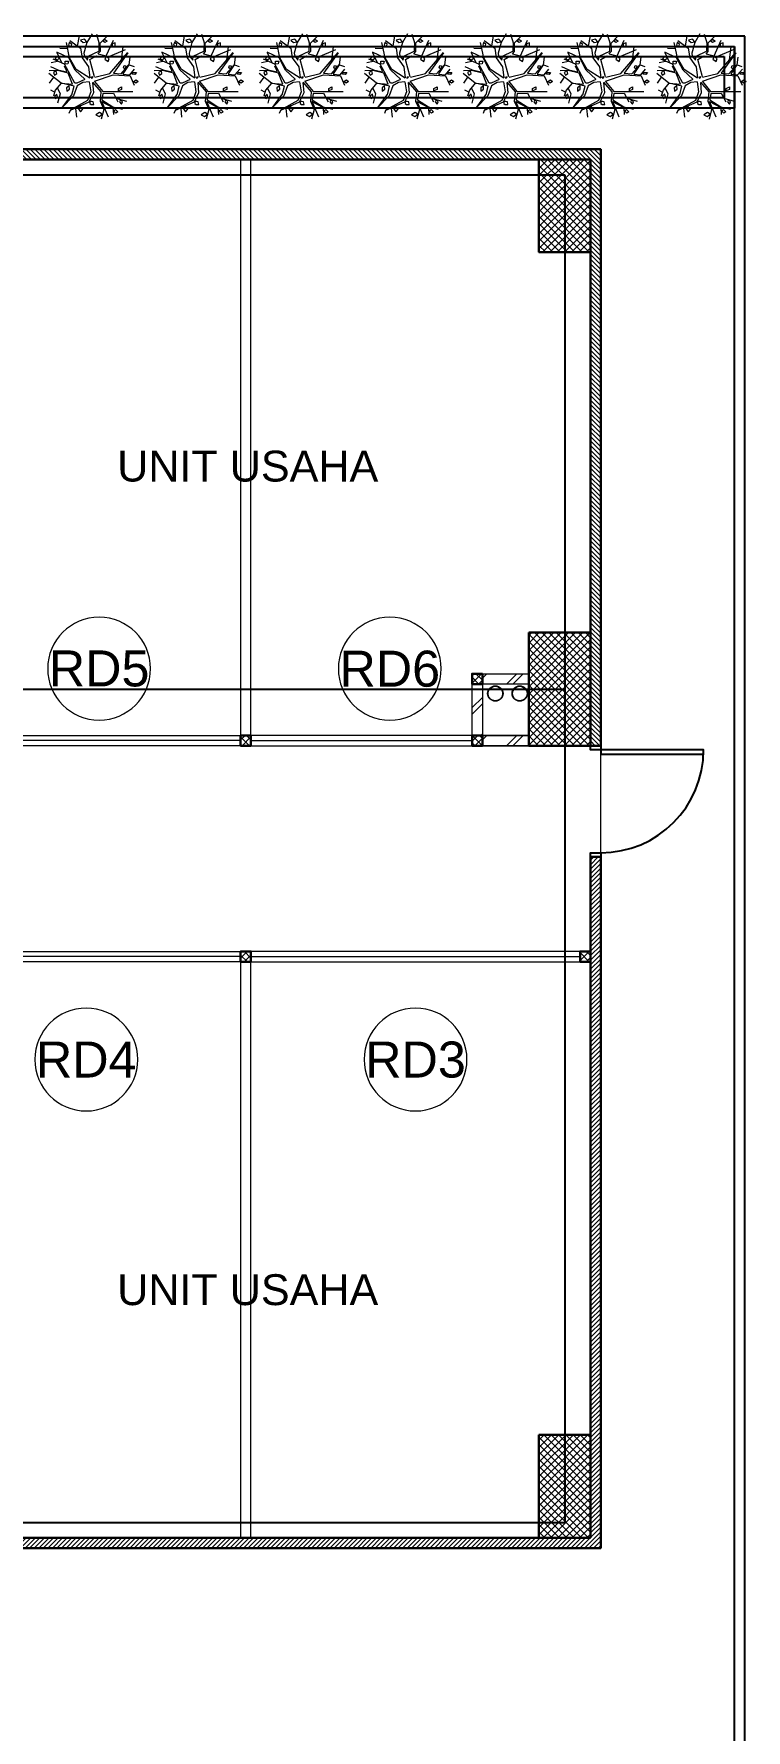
# Model space of a CAD drawing. Header units: millimetres. Extents: x -108 to 357, y -17 to 192.
# Drawn here: x 190.42 to 197.34, y 41.38 to 57.87 of the extents above; entities that cross this region are included whole.
import ezdxf
from ezdxf.enums import TextEntityAlignment as Align

# ---------------------------------------------------------------- set-up
doc = ezdxf.new("R2010")
doc.units = ezdxf.units.MM
for name, color, linetype, lineweight in [('ars', 11, 'Continuous', 0), ('KOL', 1, 'Continuous', 30), ('KOLOM', 4, 'Continuous', 9), ('lan', 7, 'Continuous', 15), ('NOT', 7, 'Continuous', 20), ('POHON', 62, 'Continuous', 5), ('tem', 5, 'Continuous', 20)]:
    doc.layers.add(name, color=color, linetype=linetype, lineweight=lineweight)
doc.layers.add('as', color=1, linetype='Continuous', plot=False)
doc.layers.add('Kusen', color=30, linetype='Continuous')
doc.styles.add('ATTR', font='romans.shx', dxfattribs={"width": 0.8, "height": 0.56})
doc.styles.add('S', font='simplex', dxfattribs={"width": 0.75})
doc.styles.get("Standard").update_dxf_attribs({"font": 'arial.ttf'})
pattern_1 = [(45, (0, -5), (-0.03535534, 0.03535534), []), (135, (0, -5), (-0.03535534, -0.03535534), [])]

# ---------------------------------------------------------------- blocks, each defined once
blk = doc.blocks.new('NAV')
blk.add_circle((0, -0.4), 0.4)
at = {"style": 'S', "width": 0.75, "flags": 4}
blk.add_attdef('AV', text='', height=0.3, dxfattribs=at).set_placement((0, -0.4), align=Align.MIDDLE)
blk = doc.blocks.new('K 10.10')
at = {"layer": 'ars'}
h = blk.add_hatch(dxfattribs=at)
h.set_pattern_fill('_USER', color=256, scale=0.05, angle=45, double=1, pattern_type=0)
h.set_pattern_definition([(45, (0, 0), (-0.035355339, 0.035355339), []), (135, (0, 0), (-0.035355339, -0.035355339), [])])
h.paths.add_polyline_path([(1560.538, 1380.407), (1560.638, 1380.407), (1560.638, 1380.507), (1560.538, 1380.507)])
at = {"layer": 'KOL'}
blk.add_lwpolyline([(1560.538, 1380.407), (1560.638, 1380.407), (1560.638, 1380.507), (1560.538, 1380.507)], close=True, dxfattribs=at)
blk = doc.blocks.new('k1')
at = {"layer": 'ars'}
h = blk.add_hatch(dxfattribs=at)
h.set_pattern_fill('_USER', color=256, scale=0.05, angle=45, double=1, pattern_type=0)
h.set_pattern_definition(pattern_1)
h.paths.add_polyline_path([(-0.3, -0.55), (0.3, -0.55), (0.3, 0.55), (-0.3, 0.55)])
at = {"layer": 'KOL'}
blk.add_lwpolyline([(-0.3, -0.55), (0.3, -0.55), (0.3, 0.55), (-0.3, 0.55)], close=True, dxfattribs=at)
blk = doc.blocks.new('k3')
at = {"layer": 'ars'}
h = blk.add_hatch(dxfattribs=at)
h.set_pattern_fill('_USER', color=256, scale=0.05, angle=45, double=1, pattern_type=0)
h.set_pattern_definition([(45, (0, -5.05), (-0.03535534, 0.03535534), []), (135, (0, -5.05), (-0.03535534, -0.03535534), [])])
h.paths.add_polyline_path([(-0.25, -0.45), (0.25, -0.45), (0.25, 0.45), (-0.25, 0.45)])
at = {"layer": 'KOL'}
blk.add_lwpolyline([(-0.25, -0.45), (0.25, -0.45), (0.25, 0.45), (-0.25, 0.45)], close=True, dxfattribs=at)
blk = doc.blocks.new('k2')
at = {"layer": 'ars'}
h = blk.add_hatch(dxfattribs=at)
h.set_pattern_fill('_USER', color=256, scale=0.05, angle=45, double=1, pattern_type=0)
h.set_pattern_definition(pattern_1)
h.paths.add_polyline_path([(-0.25, -0.5), (0.25, -0.5), (0.25, 0.5), (-0.25, 0.5)])
at = {"layer": 'KOL'}
blk.add_lwpolyline([(-0.25, -0.5), (0.25, -0.5), (0.25, 0.5), (-0.25, 0.5)], close=True, dxfattribs=at)
blk = doc.blocks.new('bola-3')
at = {"layer": 'POHON'}
for p, q in [((-1.212, 1.009), (-1.377, 1.803)), ((-1.198, 1.908), (-0.648, 1.503)), ((-0.799, 1.609), (-0.703, 2.138)), ((-0.318, 1.803), (-0.469, 1.238)), ((-0.045, 2.245), (-0.318, 1.803)), ((0.177, 2.226), (0.328, 1.732)), ((0.315, 1.344), (0.328, 1.767)), ((0.356, 1.785), (0.37, 1.327)), ((0.387, 1.789), (0.731, 2.125)), ((0.686, 1.115), (1.057, 1.926)), ((-1.473, 0.674), (-2.065, 0.939)), ((-1.253, 1.009), (-1.872, 1.291)), ((-1.872, 1.274), (-1.625, 0.762)), ((-1.308, 1.468), (-1.721, 1.485)), ((-0.923, 0.357), (-1.253, 1.009)), ((-0.868, 0.392), (-1.212, 1.009)), ((-0.648, 1.503), (-0.566, 1.009)), ((-0.566, 1.009), (-0.236, 0.533)), ((-0.469, 1.238), (-0.442, 1.097)), ((-0.442, 1.097), (-0.277, 0.886)), ((-0.277, 0.886), (-0.249, 1.097)), ((-0.249, 1.097), (0.301, 1.344)), ((-0.153, 0.921), (0.177, 1.115)), ((0.081, 0.022), (-0.153, 0.921)), ((0.177, 1.115), (0.755, 1.044)), ((0.37, 1.327), (0.26, 1.203)), ((0.273, 1.203), (0.686, 1.115)), ((0.755, 1.044), (1.69, 1.432)), ((0.879, 0.198), (1.814, 1.274)), ((1.814, 1.256), (1.057, 0.216)), ((1.553, 1.591), (1.47, 0.886)), ((1.883, 0.639), (1.938, 1.044)), ((-1.652, -0.313), (-2.285, 0.198)), ((-1.845, 0.339), (-2.271, 0.322)), ((-2.051, 0.004), (-2.271, -0.313)), ((-2.202, 0.551), (-1.817, 0.374)), ((-1.831, 0.815), (-2.161, 0.745)), ((-1.281, 0.216), (-1.845, 0.339)), ((-1.817, 0.374), (-1.35, 0.286)), ((-0.937, -0.313), (-1.473, 0.674)), ((-1.363, 0.339), (-1.473, 0.568)), ((-1.35, 0.286), (-1.363, 0.339)), ((-1.061, -0.366), (-1.281, 0.216)), ((-0.414, -0.102), (-0.923, 0.357)), ((-0.167, -0.049), (-0.868, 0.392)), ((-0.236, 0.533), (-0.167, -0.031)), ((0.081, -0.207), (1.044, 0.128)), ((0.095, 0.004), (0.879, 0.198)), ((1.044, 0.128), (1.924, 0.075)), ((1.057, 0.216), (1.456, 0.18)), ((1.456, 0.18), (1.869, 0.639)), ((1.869, 0.639), (1.553, 0.18)), ((1.553, 0.163), (1.91, 0.128)), ((1.883, 0.639), (2.13, 0.551)), ((1.91, 0.128), (2.158, 0.41)), ((1.924, 0.075), (2.144, -0.419)), ((-1.996, -0.772), (-2.189, -0.666)), ((-1.955, -0.666), (-2.051, -0.983)), ((-1.652, -0.313), (-1.955, -0.666)), ((-1.845, -0.56), (-1.707, -0.86)), ((-1.707, -0.86), (-1.831, -1.354)), ((-0.978, -0.472), (-1.652, -0.313)), ((-1.639, -0.313), (-1.061, -0.366)), ((-1.088, -0.913), (-0.978, -0.472)), ((-0.813, -0.454), (-1.006, -0.966)), ((-0.827, -0.313), (-0.937, -0.313)), ((-0.414, -0.119), (-0.827, -0.313)), ((-0.524, -0.278), (-0.813, -0.454)), ((-0.194, -0.243), (-0.524, -0.278)), ((-0.112, -0.754), (-0.277, -1.213)), ((0.026, -0.807), (-0.208, -1.301)), ((-0.194, -0.243), (-0.112, -0.754)), ((-0.015, -0.26), (0.411, -0.754)), ((-0.015, -0.278), (0.026, -0.807)), ((0.081, -0.225), (0.507, -0.736)), ((0.411, -0.754), (0.37, -1.248)), ((0.521, -0.842), (0.466, -1.177)), ((0.507, -0.736), (2.075, -0.736)), ((0.521, -0.842), (1.057, -0.825)), ((1.057, -0.825), (1.291, -1.283)), ((-1.625, -1.618), (-1.102, -0.913)), ((-1.006, -0.966), (-1.625, -1.6)), ((-1.185, -1.724), (-1.253, -1.883)), ((-0.277, -1.213), (-1.185, -1.706)), ((-0.208, -1.301), (-1.185, -1.724)), ((-0.896, -1.618), (-0.854, -2.077)), ((0.37, -1.248), (0.562, -1.671)), ((0.562, -1.671), (0.425, -2.182)), ((0.438, -1.248), (0.782, -2.059)), ((0.452, -1.265), (1.03, -1.565)), ((0.466, -1.177), (1.03, -1.53)), ((1.03, -1.53), (1.539, -1.653)), ((1.03, -1.565), (1.057, -1.936)), ((1.195, -1.089), (1.731, -1.248))]:
    blk.add_line(p, q, dxfattribs=at)
for points in [[(-1.226, 1.803), (-1.267, 1.662), (-1.143, 1.573), (-1.102, 1.715)], [(-0.435, 1.966), (-0.641, 1.913), (-0.504, 1.807), (-0.311, 1.842)], [(0.49, 1.882), (0.641, 1.953), (0.738, 1.864), (0.614, 1.794)], [(1.155, 1.778), (1.001, 1.734), (1.001, 1.602), (1.155, 1.624)], [(-1.735, 1.009), (-1.886, 1.062), (-1.982, 0.956), (-1.845, 0.903)], [(0.691, 1.051), (0.622, 0.941), (0.794, 0.809), (0.846, 0.963)], [(-1.9, 0.322), (-2.051, 0.251), (-1.996, 0.11), (-1.872, 0.198)], [(-1.441, 0.676), (-1.441, 0.831), (-1.269, 0.831), (-1.303, 0.698)], [(-0.002, 0.022), (-0.07, 0.004), (-0.084, -0.049), (-0.029, -0.031)], [(1.671, 0.412), (1.585, 0.478), (1.62, 0.61), (1.706, 0.588)], [(2.034, 0.163), (2.075, 0.251), (2.254, 0.251), (2.171, 0.145)], [(-1.872, -0.878), (-1.982, -0.983), (-1.941, -1.107), (-1.831, -1.036)], [(-1.236, -0.454), (-1.374, -0.543), (-1.36, -0.719), (-1.222, -0.613)], [(1.319, -0.706), (1.319, -0.582), (1.484, -0.494), (1.484, -0.635)], [(2.099, -0.225), (2.237, -0.137), (2.347, -0.225), (2.223, -0.313)], [(-0.667, -1.528), (-0.753, -1.638), (-0.65, -1.792), (-0.53, -1.66)], [(-0.167, -1.261), (-0.167, -1.367), (-0.098, -1.42), (0.04, -1.42), (0.012, -1.279), (-0.07, -1.261)], [(1.069, -1.748), (1.173, -1.682), (1.293, -1.792), (1.19, -1.858)], [(1.43, -1.175), (1.379, -1.285), (1.482, -1.396), (1.534, -1.285)], [(0.485, -1.924), (0.347, -1.836), (0.158, -1.947), (0.33, -2.035)]]:
    blk.add_lwpolyline(points, close=True, dxfattribs=at)
at = {"layer": 'POHON', "style": 'ATTR', "width": 0.8, "flags": 9}
blk.add_attdef('ESTCODE', (-0.07, 0.004), '', height=0.00000926, dxfattribs=at)
blk = doc.blocks.new('A-2')
at = {"layer": 'ars'}
h = blk.add_hatch(dxfattribs=at)
h.set_pattern_fill('ANSI31', color=256, scale=0.25, angle=180, style=0)
h.set_pattern_definition([(315, (37.91715, 51.56774), (-0.02209709, -0.02209709), [])])
h.paths.add_polyline_path([(31.467, 57.368), (37.817, 57.368), (37.917, 57.368), (37.917, 51.568), (37.817, 51.568), (37.817, 57.268), (31.467, 57.268)])
h = blk.add_hatch(dxfattribs=at)
h.set_pattern_fill('TEMBOK', color=256, scale=0.25)
h.set_pattern_definition([(45, (2.94994, -6.0569), (-0.1767767, 0.1767767), []), (45, (3.01244, -6.0569), (-0.1767767, 0.1767767), [])])
h.paths.add_polyline_path([(36.767, 51.668), (36.667, 51.668), (36.667, 52.168), (36.767, 52.168)])
h = blk.add_hatch(dxfattribs=at)
h.set_pattern_fill('TEMBOK', color=256, scale=0.25)
h.set_pattern_definition([(45, (4.67994, -1.9569), (-0.1767767, 0.1767767), []), (45, (4.74244, -1.9569), (-0.1767767, 0.1767767), [])])
h.paths.add_polyline_path([(36.767, 52.168), (37.217, 52.168), (37.217, 52.268), (36.767, 52.268)])
h = blk.add_hatch(dxfattribs=at)
h.set_pattern_fill('TEMBOK', color=256, scale=0.25)
h.set_pattern_definition([(45, (4.67994, -2.5569), (-0.1767767, 0.1767767), []), (45, (4.74244, -2.5569), (-0.1767767, 0.1767767), [])])
h.paths.add_polyline_path([(36.767, 51.568), (37.217, 51.568), (37.217, 51.668), (36.767, 51.668)])
h = blk.add_hatch(dxfattribs=at)
h.set_pattern_fill('ANSI31', color=256, scale=0.25, angle=180, style=0)
h.set_pattern_definition([(45, (37.91715, 49.56774), (-0.022097087, 0.022097087), [])])
h.paths.add_polyline_path([(6.717, 43.768), (37.817, 43.768), (37.917, 43.768), (37.917, 50.488), (37.817, 50.488), (37.817, 43.868), (6.717, 43.868)])
for p, q in [((39.317, 58.468), (31.542, 58.468)), ((39.317, 41.168), (39.317, 58.468)), ((31.542, 58.368), (39.217, 58.368)), ((31.642, 58.268), (39.117, 58.268)), ((39.117, 58.268), (39.117, 57.868)), ((39.217, 58.368), (39.217, 57.768)), ((39.217, 41.868), (39.217, 58.368)), ((39.217, 57.768), (31.542, 57.768)), ((39.117, 57.868), (31.642, 57.868))]:
    blk.add_line(p, q)
for centre, radius in [((36.893, 52.076), 0.075), ((36.893, 52.076), 0.071), ((37.13, 52.076), 0.075), ((37.13, 52.076), 0.071)]:
    blk.add_circle(centre, radius, dxfattribs=at)
at = {"layer": 'as'}
for p, q in [((-36.833, 57.118), (37.567, 57.118)), ((37.567, 57.118), (37.567, 44.018)), ((-36.833, 52.118), (37.567, 52.118)), ((-36.833, 44.018), (37.567, 44.018))]:
    blk.add_line(p, q, dxfattribs=at)
at = {"layer": 'KOL'}
for points in [[(31.467, 57.368), (37.817, 57.368), (37.917, 57.368), (37.917, 51.568), (37.817, 51.568), (37.817, 57.268), (31.467, 57.268), (31.467, 57.368)], [(6.717, 43.768), (37.817, 43.768), (37.917, 43.768), (37.917, 50.488), (37.817, 50.488), (37.817, 43.868), (6.717, 43.868), (6.717, 43.768)]]:
    blk.add_lwpolyline(points, dxfattribs=at)
at = {"layer": 'Kusen'}
for points in [[(37.917, 51.568), (37.917, 51.528), (37.817, 51.528), (37.817, 51.568)], [(37.917, 51.528), (37.917, 51.488), (38.917, 51.488), (38.917, 51.528)], [(37.917, 50.528), (37.917, 50.488), (37.817, 50.488), (37.817, 50.528)]]:
    blk.add_lwpolyline(points, close=True, dxfattribs=at)
blk.add_arc((37.917, 51.528), 1, 270, 0, dxfattribs=at)
at = {"layer": 'lan'}
for p, q in [((34.417, 51.618), (31.667, 51.618)), ((34.517, 51.618), (36.667, 51.618)), ((37.917, 50.528), (37.917, 51.488)), ((34.417, 49.518), (32.267, 49.518)), ((34.517, 49.518), (37.717, 49.518))]:
    blk.add_line(p, q, dxfattribs=at)
for points in [[(34.417, 51.668), (34.517, 51.668), (34.517, 57.268), (34.417, 57.268)], [(31.667, 51.568), (31.667, 51.668), (34.417, 51.668), (34.417, 51.568)], [(37.217, 51.568), (37.217, 51.668), (34.517, 51.668), (34.517, 51.568)], [(32.267, 49.468), (32.267, 49.568), (34.417, 49.568), (34.417, 49.468)], [(37.717, 49.468), (37.717, 49.568), (34.517, 49.568), (34.517, 49.468)], [(34.417, 43.868), (34.517, 43.868), (34.517, 49.468), (34.417, 49.468)]]:
    blk.add_lwpolyline(points, close=True, dxfattribs=at)
at = {"layer": 'tem'}
for points in [[(36.767, 51.668), (36.667, 51.668), (36.667, 52.168), (36.767, 52.168)], [(36.767, 52.268), (37.217, 52.268), (37.217, 52.168), (36.767, 52.168)], [(37.217, 51.568), (36.767, 51.568), (36.767, 51.668), (37.217, 51.668)]]:
    blk.add_lwpolyline(points, close=True, dxfattribs=at)
at = {"layer": 'KOL', "xscale": -1}
blk.add_blockref('k3', (37.567, 56.818), dxfattribs=at)
at = {"layer": 'KOL', "xscale": -1, "rotation": 180}
for name, p in [('k1', (37.517, 52.118)), ('k2', (37.567, 44.368))]:
    blk.add_blockref(name, p, dxfattribs=at)
at = {"layer": 'KOLOM', "extrusion": (0, 0, -1), "xscale": -1, "zscale": -1, "rotation": 180}
for p in [(-1597.305, 1432.675), (-1597.305, 1432.075)]:
    blk.add_blockref('K 10.10', p, dxfattribs=at)
at = {"layer": 'KOLOM', "extrusion": (0, 0, -1), "zscale": -1, "rotation": 180}
blk.add_blockref('K 10.10', (1526.121, 1432.075), dxfattribs=at)
at = {"layer": 'KOLOM', "extrusion": (0, 0, -1), "zscale": -1}
for p in [(-1595.055, -1330.939), (-1598.355, -1330.939)]:
    blk.add_blockref('K 10.10', p, dxfattribs=at)
at = {"layer": 'POHON', "linetype": 'ByBlock', "lineweight": -3, "xscale": 0.1875, "yscale": 0.1875, "zscale": 0.1875}
for p in [(32.982, 58.068), (34.004, 58.068), (35.026, 58.068), (36.049, 58.068), (37.008, 58.068), (37.948, 58.068), (38.89, 58.068)]:
    blk.add_blockref('bola-3', p, dxfattribs=at)

msp = doc.modelspace()

# ---------------------------------------------------------------- block references
msp.add_blockref('A-2', (158.00671, -0.62199))
at = {"layer": 'NOT'}
ref = msp.add_blockref('NAV', (191.04886, 51.19575), dxfattribs=dict(at, xscale=-1.25, yscale=1.25, zscale=1.25, rotation=180))
ref.add_attrib('AV', 'RD5', dxfattribs={"layer": '0', "height": 0.35, "flags": 4}).set_placement((191.04886, 51.69575), align=Align.MIDDLE)
ref = msp.add_blockref('NAV', (193.87386, 51.19575), dxfattribs=dict(at, xscale=-1.25, yscale=1.25, zscale=1.25, rotation=180))
ref.add_attrib('AV', 'RD6', dxfattribs={"layer": '0', "height": 0.35, "flags": 4}).set_placement((193.87386, 51.69575), align=Align.MIDDLE)
ref = msp.add_blockref('NAV', (190.92386, 47.39576), dxfattribs=dict(at, xscale=-1.25, yscale=1.25, zscale=1.25, rotation=180))
ref.add_attrib('AV', 'RD4', dxfattribs={"layer": '0', "height": 0.35, "flags": 4}).set_placement((190.92386, 47.89576), align=Align.MIDDLE)
ref = msp.add_blockref('NAV', (194.12386, 47.39576), dxfattribs=dict(at, xscale=-1.25, yscale=1.25, zscale=1.25, rotation=180))
ref.add_attrib('AV', 'RD3', dxfattribs={"layer": '0', "height": 0.35, "flags": 4}).set_placement((194.12386, 47.89576), align=Align.MIDDLE)

# ---------------------------------------------------------------- texts
at = {"layer": 'NOT', "char_height": 0.3, "attachment_point": 1}
for insert in [(191.14617, 53.81518), (191.14617, 45.80823)]:
    msp.add_mtext_dynamic_manual_height_columns('\\pi0.077964;UNIT USAHA', width=2.6617262, gutter_width=1, heights=[0], dxfattribs=dict(at, insert=insert))

doc.saveas('drawing.dxf')
